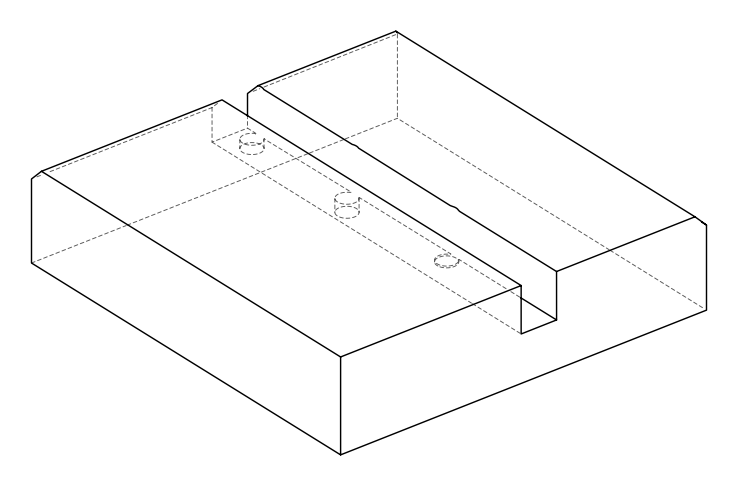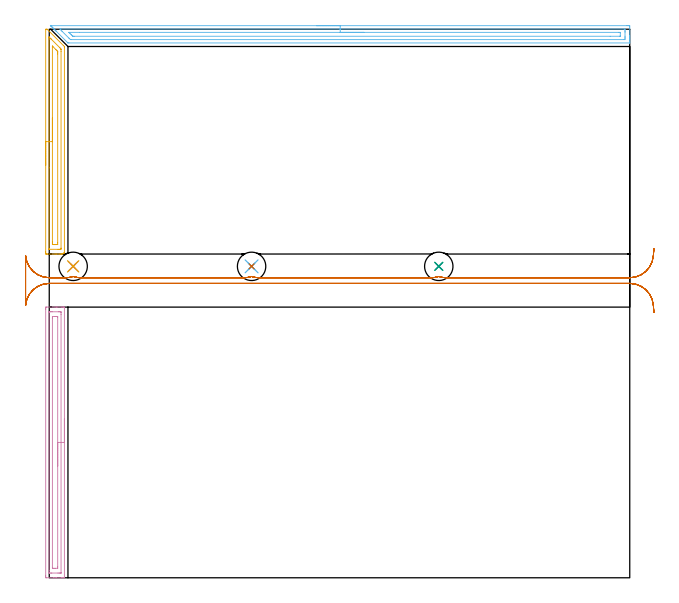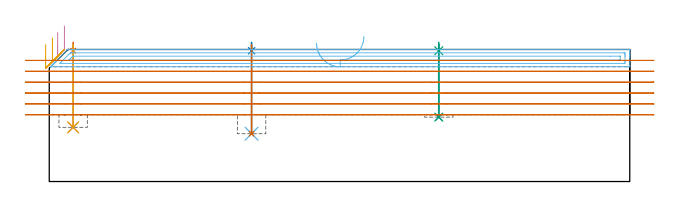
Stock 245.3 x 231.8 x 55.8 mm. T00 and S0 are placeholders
(PLAN: 13 operations, 8 tool changes, 19.3 min)
(1 SPOT_DRILL | STEP1POCKET | NXT0321_9005460120000 | 0.03 min | 2 mm3)
(2 SPOT_DRILL_1 | STEP1POCKET_1 | NXT0321_9005460120000 | 0.03 min | 1 mm3)
(3 SPOT_DRILL_2 | STEP1POCKET_2 | NXT0321_9005460120000 | 0.03 min | 1 mm3)
(4 DRILL_BLIND_HOLE_INTO_CENTER | STEP1POCKET | UGT0301_198 | 0.14 min | 1529 mm3)
(5 DRILL_TO_ENLARGE_BLIND_HOLE | STEP1POCKET | UGT0301_373 | 0.14 min | 2185 mm3)
(6 DRILL_BLIND_HOLE_INTO_CENTER_1 | STEP1POCKET_1 | UGT0301_198 | 0.15 min | 1661 mm3)
(7 DRILL_TO_ENLARGE_BLIND_HOLE_1 | STEP1POCKET_1 | UGT0301_373 | 0.15 min | 2358 mm3)
(8 DRILL_BLIND_HOLE_INTO_CENTER_2 | STEP1POCKET_2 | UGT0301_198 | 0.12 min | 1319 mm3)
(9 DRILL_TO_ENLARGE_BLIND_HOLE_2 | STEP1POCKET_2 | UGT0301_373 | 0.12 min | 1910 mm3)
(10 AREA_MILL | FG_CHAMFER_SURFACE | UGT0205_001 | 2.96 min | 3724 mm3)
(11 AREA_MILL_1 | FG_CHAMFER_SURFACE_1 | UGT0205_001 | 2.42 min | 3102 mm3)
(12 AREA_MILL_2 | FG_CHAMFER_SURFACE_2 | UGT0205_001 | 5.99 min | 6394 mm3)
(13 MILL_RECTANGULAR_SLOT | SLOT_RECTANGULAR | UGT0201_136 | Follow Part, ap 5, ae 75% | 7.01 min | 142304 mm3)
(TOOL NXT0321_9005460120000 | NC Spot Drill, 142deg, 12mm, Carbide, Uncoated | D12 PA142 FL30 Z2)
(TOOL UGT0301_198 | Twist Drill 7.9 mm | D7.9 PA118 FL73 Z2)
(TOOL UGT0301_373 | Twist Drill Flat Bottom 12 mm | D12 PA180 FL101 Z2)
(TOOL UGT0205_001 | Chamfer Mill 20 x 3 x 45 deg. | D20 FL50 Z2)
(TOOL UGT0201_136 | Carbide End Mill 20.0 | D20 FL30 Z4)
(OP 1 SPOT_DRILL)
G17 G21 G94 G90
T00 M6
G54
G17 G0 G90 X10.1 Y131.6 S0 M3
G43 Z65.8 H0
G94 G81 G98 Z55.275 F250. R58.8
G80
M5
M2
(OP 2 SPOT_DRILL_1)
G17 G21 G94 G90
T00 M6
G54
G17 G0 G90 X85.5 Y131.6 S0 M3
G43 Z65.8 H0
G94 G81 G98 Z55.275 F250. R58.8
G80
M5
M2
(OP 3 SPOT_DRILL_2)
G17 G21 G94 G90
T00 M6
G54
G17 G0 G90 X164.6 Y131.6 S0 M3
G43 Z65.8 H0
G94 G81 G98 Z55.275 F250. R58.8
G80
M5
M2
(OP 4 DRILL_BLIND_HOLE_INTO_CENTER)
G17 G21 G94 G90
T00 M6
G54
G17 G0 G90 X10.1 Y131.6 S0 M3
G43 Z65.8 H0
G94 G81 G98 Z22.9 F250. R57.8
G80
M5
M2
(OP 5 DRILL_TO_ENLARGE_BLIND_HOLE)
G17 G21 G94 G90
T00 M6
G54
G17 G0 G90 X10.1 Y131.6 S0 M3
G43 Z65.8 H0
G94 G73 G98 Z22.9 F250. Q10.967 R57.8
G80
M5
M2
(OP 6 DRILL_BLIND_HOLE_INTO_CENTER_1)
G17 G21 G94 G90
T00 M6
G54
G17 G0 G90 X85.5 Y131.6 S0 M3
G43 Z65.8 H0
G94 G81 G98 Z20.2 F250. R57.8
G80
M5
M2
(OP 7 DRILL_TO_ENLARGE_BLIND_HOLE_1)
G17 G21 G94 G90
T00 M6
G54
G17 G0 G90 X85.5 Y131.6 S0 M3
G43 Z65.8 H0
G94 G73 G98 Z20.2 F250. Q11.867 R57.8
G80
M5
M2
(OP 8 DRILL_BLIND_HOLE_INTO_CENTER_2)
G17 G21 G94 G90
T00 M6
G54
G17 G0 G90 X164.6 Y131.6 S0 M3
G43 Z65.8 H0
G94 G81 G98 Z27.2 F250. R57.8
G80
M5
M2
(OP 9 DRILL_TO_ENLARGE_BLIND_HOLE_2)
G17 G21 G94 G90
T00 M6
G54
G17 G0 G90 X164.6 Y131.6 S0 M3
G43 Z65.8 H0
G94 G81 G98 Z27.2 F250. R57.8
G80
M5
M2
(OP 10 AREA_MILL)
G17 G21 G94 G90
T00 M6
G54
G17 G0 G90 X6.4 Y67.2 S1061 M3
G43 Z65.8 H0
G94 G1 Y67.162 Z64.928 F250.
Y67.048 Z64.063
Y66.859 Z63.212
Y66.597 Z62.38
Y66.263 Z61.574
Y65.86 Z60.8
Y65.392 Z60.064
Y64.86 Z59.372
Y64.271 Z58.729
Y63.628 Z58.139
Y62.936 Z57.608
Y62.2 Z57.14
Y61.426 Z56.737
Y60.62 Z56.403
Y59.788 Z56.141
Y58.936 Z55.952
Y58.072 Z55.838
Y57.2 Z55.8
Y0.146
X6.394 Y0.01 Z55.793
X6.118 Y0. Z55.517
X5.666 Z55.065
X5.09 Z54.485
X3.042 Z52.439
X2.45 Z51.844
X1.866 Z51.261
X-1.07 Y0.001 Z48.327
X-1.293 Y0.004 Z48.104
X-1.491 Y0.01 Z47.905
X-1.495 Y0.161 Z47.903
X-1.499 Y0.592 Z47.901
X-1.5 Y1.028 Z47.9
Y113.353
X-1.499 Y113.808 Z47.901
X-1.495 Y114.239 Z47.903
X-1.491 Y114.39 Z47.906
X-1.07 Y114.4 Z48.327
X2.45 Z51.845
X3.042 Z52.439
X3.33 Z52.727
X5.09 Z54.485
X5.666 Z55.065
X5.97 Z55.369
X6.119 Y114.399 Z55.518
X6.394 Y114.39 Z55.793
X6.4 Y114.254 Z55.8
Y57.2
X4.986 Z54.386
X4.985 Y2.178 Z54.385
X4.984 Y2.08 Z54.384
X4.981 Y2.032 Z54.381
X4.98 Y2.015 Z54.38
X4.949 Y2.01 Z54.349
X4.578 Y2.002 Z53.978
X4.21 Y2.001 Z53.61
X3.7 Y2. Z53.1
X1.06 Z50.46
X0.69 Y2.001 Z50.09
X0.176 Y2.004 Z49.576
X-0.001 Y2.01 Z49.399
X-0.079 Y2.028 Z49.321
X-0.084 Y2.267 Z49.316
X-0.085 Y2.375 Z49.315
X-0.086 Y3.161 Z49.314
X-0.085 Y112.222 Z49.315
X-0.084 Y112.32 Z49.316
X-0.082 Y112.368 Z49.318
X-0.08 Y112.385 Z49.32
X-0.049 Y112.39 Z49.351
X0.322 Y112.398 Z49.722
X0.69 Y112.399 Z50.09
X1.2 Y112.4 Z50.6
X3.84 Z53.24
X4.21 Y112.399 Z53.61
X4.724 Y112.396 Z54.124
X4.901 Y112.39 Z54.301
X4.979 Y112.372 Z54.379
X4.984 Y112.133 Z54.384
X4.985 Y112.025 Z54.385
X4.986 Y111.239 Z54.386
Y57.2
X3.571 Z52.971
Y4.805
X3.568 Y4.158 Z52.968
X3.566 Y4.036 Z52.966
X3.565 Y4.014 Z52.965
X3.536 Y4.009 Z52.936
X3.483 Y4.002 Z52.883
X2.45 Y4. Z51.85
X1.725 Y4.001 Z51.125
X1.57 Y4.004 Z50.97
X1.415 Y4.01 Z50.815
X1.335 Y4.02 Z50.735
X1.332 Y4.076 Z50.732
X1.33 Y4.158 Z50.73
X1.329 Y4.402 Z50.729
Y109.595
X1.331 Y110.242 Z50.731
X1.334 Y110.364 Z50.734
X1.335 Y110.386 Z50.735
X1.363 Y110.391 Z50.763
X1.417 Y110.398 Z50.817
X2.45 Y110.4 Z51.85
X3.175 Y110.399 Z52.575
X3.33 Y110.396 Z52.73
X3.485 Y110.39 Z52.885
X3.565 Y110.38 Z52.965
X3.567 Y110.324 Z52.967
X3.569 Y110.242 Z52.969
X3.571 Y109.998 Z52.971
Y57.2
Y56.328 Z53.009
Y55.463 Z53.123
Y54.612 Z53.312
Y53.78 Z53.575
Y52.974 Z53.908
Y52.2 Z54.311
Y51.464 Z54.78
Y50.772 Z55.311
Y50.129 Z55.9
Y49.54 Z56.544
Y49.008 Z57.236
Y48.54 Z57.971
Y48.137 Z58.745
Y47.803 Z59.551
Y47.541 Z60.383
Y47.352 Z61.235
Y47.238 Z62.1
Y47.2 Z62.971
G0 Z65.8
M5
M2
(OP 11 AREA_MILL_1)
G17 G21 G94 G90
T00 M6
G54
G17 G0 G90 X-1.5 Y174.3 S1061 M3
G43 Z65.8 H0
Z57.9
G94 G1 Y174.338 Z57.028 F250.
Y174.452 Z56.163
Y174.641 Z55.312
Y174.903 Z54.48
Y175.237 Z53.674
Y175.64 Z52.9
Y176.108 Z52.164
Y176.64 Z51.472
Y177.229 Z50.829
Y177.872 Z50.24
Y178.564 Z49.708
Y179.3 Z49.24
Y180.074 Z48.837
Y180.88 Z48.503
Y181.712 Z48.241
Y182.563 Z48.052
Y183.428 Z47.938
Y184.3 Z47.9
Y231.632
X-1.497 Y231.709 Z47.903
X-1.491 Y231.8 Z47.906
X-1.125 Z48.274
X-1.097 Z48.302
X-0.907 Y231.799 Z48.489
X-0.88 Y231.781 Z48.518
X5.97 Y224.93 Z55.37
X6.396 Y224.495 Z55.79
X6.4 Y224.041 Z55.8
Y137.414
X6.397 Y137.298 Z55.789
X6.333 Y137.264 Z55.727
X6.195 Y137.201 Z55.592
X6.102 Y137.161 Z55.499
X5.97 Y137.098 Z55.366
X5.9 Y137.065 Z55.296
X5.7 Y136.962 Z55.098
X5.53 Y136.869 Z54.928
X5.419 Y136.81 Z54.817
X5.2 Y136.8 Z54.599
X4.87 Z54.269
X4.21 Z53.604
X3. Z52.397
X2.45 Z51.844
X-0.795 Z48.602
X-1.07 Y136.802 Z48.327
X-1.293 Y136.805 Z48.104
X-1.492 Y136.81 Z47.905
X-1.495 Y136.983 Z47.903
X-1.499 Y137.414 Z47.901
X-1.5 Y137.851 Z47.9
Y184.3
X-0.086 Z49.314
X-0.085 Y227.614 Z49.315
X-0.081 Y228.396 Z49.319
X-0.079 Y228.507 Z49.321
X-0.072 Y228.511 Z49.328
X-0.06 Y228.507 Z49.34
X0.69 Y227.76 Z50.09
X0.837 Y227.614 Z50.237
X4.407 Y224.041 Z53.807
X4.611 Y223.83 Z54.011
X4.979 Y223.446 Z54.379
X4.984 Y223.256 Z54.384
X4.985 Y223.148 Z54.385
X4.986 Y222.361 Z54.386
X4.985 Y139.307 Z54.385
X4.984 Y139.2 Z54.384
X4.979 Y138.816 Z54.379
X4.599 Y138.805 Z53.999
X4.21 Y138.802 Z53.61
X3.724 Y138.8 Z53.124
X0.002 Y138.801 Z49.402
X-0.029 Y138.802 Z49.371
X-0.06 Y138.807 Z49.34
X-0.079 Y138.811 Z49.321
X-0.08 Y138.836 Z49.32
X-0.085 Y139.094 Z49.315
X-0.086 Y173.222 Z49.314
Y184.3
X1.328 Z50.728
X1.329 Y224.532 Z50.729
X1.33 Y224.602 Z50.73
X1.333 Y224.644 Z50.733
X1.335 Y224.653 Z50.735
X1.339 Y224.651 Z50.739
X1.441 Y224.556 Z50.841
X1.57 Y224.43 Z50.97
X2.852 Y223.148 Z52.252
X3.33 Y222.668 Z52.73
X3.533 Y222.459 Z52.933
X3.556 Y222.433 Z52.956
X3.565 Y222.4 Z52.965
X3.568 Y222.337 Z52.968
X3.57 Y222.255 Z52.97
X3.571 Y222.01 Z52.971
Y221.362
Y141.634
X3.569 Y140.986 Z52.969
X3.567 Y140.864 Z52.967
X3.564 Y140.812 Z52.964
X3.508 Y140.805 Z52.908
X3.33 Y140.803 Z52.73
X2.633 Y140.8 Z52.033
X2.45 Z51.85
X1.753 Z51.153
X1.57 Y140.803 Z50.97
X1.387 Y140.808 Z50.787
X1.34 Y140.81 Z50.74
X1.335 Y140.841 Z50.735
X1.332 Y140.905 Z50.732
X1.33 Y140.986 Z50.73
X1.329 Y141.231 Z50.729
X1.328 Y141.879 Z50.728
Y184.3
Y185.172 Z50.766
Y186.036 Z50.88
Y186.888 Z51.069
Y187.72 Z51.331
Y188.526 Z51.665
Y189.3 Z52.068
Y190.036 Z52.537
Y190.728 Z53.068
Y191.371 Z53.657
Y191.96 Z54.301
Y192.491 Z54.993
Y192.96 Z55.728
Y193.363 Z56.502
Y193.697 Z57.308
Y193.959 Z58.14
Y194.148 Z58.992
Y194.262 Z59.857
Y194.3 Z60.728
G0 Z65.8
M5
M2
(OP 12 AREA_MILL_2)
G17 G21 G94 G90
T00 M6
G54
G17 G0 G90 X112.95 Y233.3 S1061 M3
G43 Z65.8 H0
Z58.5
G94 G1 X112.988 Z57.628 F250.
X113.102 Z56.764
X113.291 Z55.912
X113.553 Z55.08
X113.887 Z54.274
X114.29 Z53.5
X114.758 Z52.764
X115.29 Z52.072
X115.879 Z51.429
X116.522 Z50.84
X117.214 Z50.308
X117.95 Z49.84
X118.724 Z49.437
X119.53 Z49.103
X120.362 Z48.841
X121.214 Z48.652
X122.078 Z48.538
X122.95 Z48.5
X244.157
X244.702 Y233.299 Z48.501
X245.24 Y233.294 Z48.503
X245.292 Y233.291 Z48.506
X245.3 Y232.758 Z49.039
Y229.206 Z52.588
Y228.622 Z53.175
Y228.318 Z53.478
Y227.734 Z54.062
Y227.43 Z54.365
Y226.823 Z54.976
Y226.371 Z55.428
Y226.033 Z55.757
X245.291 Y226.003 Z55.788
X245.148 Y226. Z55.8
X8.334
X7.899 Y226.006 Z55.792
X7.825 Y226.074 Z55.724
X2.917 Y230.982 Z50.815
X2.853 Y231.046 Z50.753
X2.685 Y231.215 Z50.585
X2.621 Y231.278 Z50.519
X2.559 Y231.341 Z50.458
X2.388 Y231.512 Z50.287
X2.325 Y231.574 Z50.223
X2.264 Y231.635 Z50.164
X2.09 Y231.809 Z49.99
X2.029 Y231.87 Z49.927
X1.97 Y231.93 Z49.869
X1.793 Y232.106 Z49.693
X1.733 Y232.166 Z49.631
X1.675 Y232.225 Z49.574
X1.496 Y232.404 Z49.395
X1.437 Y232.462 Z49.335
X1.38 Y232.519 Z49.28
X1.199 Y232.701 Z49.098
X1.141 Y232.758 Z49.039
X0.976 Y232.924 Z48.876
X0.901 Y232.999 Z48.801
X0.697 Y233.202 Z48.596
X0.604 Y233.296 Z48.502
Y233.298 Z48.5
Y233.299 Z48.499
X0.835 Y233.3 Z48.5
X122.95
Y231.886 Z49.914
X242.918 Y231.885 Z49.915
X243.29 Y231.87 Z49.93
X243.297 Y231.492 Z50.308
X243.299 Y230.982 Z50.818
X243.3 Y230.601 Z51.199
Y228.825 Z52.975
X243.299 Y228.318 Z53.482
X243.298 Y227.939 Z53.861
X243.29 Y227.43 Z54.37
X242.933 Y227.415 Z54.385
X242.918
X9.242
X9.226
X8.932 Y227.43 Z54.37
X8.334 Y228.017 Z53.783
X5.368 Y230.982 Z50.818
X4.766 Y231.587 Z50.213
X4.492 Y231.87 Z49.93
X4.751 Y231.885 Z49.915
X4.766
X122.95 Y231.886 Z49.914
Y230.472 Z51.328
X240.755 Y230.471 Z51.329
X241.134 Y230.468 Z51.332
X241.258 Y230.465 Z51.335
X241.29 Y230.453 Z51.347
X241.295 Y230.37 Z51.43
X241.299 Y230.259 Z51.541
Y229.041 Z52.759
X241.294 Y228.875 Z52.925
X241.29 Y228.834 Z52.966
X241.275 Y228.832 Z52.968
X241.229 Y228.829 Z52.971
X237.033 Y228.828 Z52.972
X10.497 Y228.829 Z52.971
X10.118 Y228.833 Z52.967
X9.996 Y228.835 Z52.965
X9.863 Y228.948 Z52.852
X9.597 Y229.206 Z52.594
X9.226 Y229.573 Z52.227
X8.705 Y230.094 Z51.706
X8.334 Y230.466 Z51.334
X8.333 Y230.47 Z51.33
X8.334 Y230.471 Z51.329
X12.78 Y230.472 Z51.328
X122.95
X123.822 Z51.366
X124.686 Z51.48
X125.538 Z51.669
X126.37 Z51.932
X127.176 Z52.265
X127.95 Z52.668
X128.686 Z53.137
X129.378 Z53.668
X130.021 Z54.257
X130.61 Z54.901
X131.142 Z55.593
X131.61 Z56.328
X132.013 Z57.102
X132.347 Z57.908
X132.609 Z58.74
X132.798 Z59.592
X132.912 Z60.457
X132.95 Z61.328
G0 Z65.8
M5
M2
(OP 13 MILL_RECTANGULAR_SLOT)
G17 G21 G94 G90
T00 M6
G54
G17 G0 G90 X255.502 Y139.017 S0 M3
G43 Z65.801 H0
Z51.2
G94 G1 X255.27 Y136.026 F250.
G2 X245.3 Y126.8 R10. F500.
G1 X167.789
G2 X164.6 Y127.322 R10.
X161.411 Y126.8 R10.
G1 X88.689
G2 X85.5 Y127.322 R10.
X82.311 Y126.8 R10.
G1 X13.289
G2 X10.1 Y127.322 R10.
X6.911 Y126.8 R10.
G1 X0.
G2 X-9.721 Y134.455 R10.
G1 X-9.75 Y134.462
G3 X-10. Y132.242 R10.
G1 Y118.965
G3 X-9.75 Y116.742 R10.
G1 X-9.72 Y116.748
G2 X0. Y124.4 R10.
G1 X245.3
G2 X255.27 Y115.174 R10.
G1 X255.502 Y112.183 F250.
G0 Y139.017 Z46.6
G1 X255.27 Y136.026
G2 X245.3 Y126.8 R10. F500.
G1 X167.789
G2 X164.6 Y127.322 R10.
X161.411 Y126.8 R10.
G1 X88.689
G2 X85.5 Y127.322 R10.
X82.311 Y126.8 R10.
G1 X13.289
G2 X10.1 Y127.322 R10.
X6.911 Y126.8 R10.
G1 X0.
G2 X-9.97 Y136.026 R10.
G1 X-10.
Y115.174
X-9.97
G2 X0. Y124.4 R10.
G1 X245.3
G2 X255.27 Y115.174 R10.
G1 X255.502 Y112.183 F250.
G0 Y139.017 Z42.
G1 X255.27 Y136.026
G2 X245.3 Y126.8 R10. F500.
G1 X167.789
G2 X164.6 Y127.322 R10.
X161.411 Y126.8 R10.
G1 X88.689
G2 X85.5 Y127.322 R10.
X82.311 Y126.8 R10.
G1 X13.289
G2 X10.1 Y127.322 R10.
X6.911 Y126.8 R10.
G1 X0.
G2 X-9.97 Y136.026 R10.
G1 X-10.
Y115.174
X-9.97
G2 X0. Y124.4 R10.
G1 X245.3
G2 X255.27 Y115.174 R10.
G1 X255.502 Y112.183 F250.
G0 Y139.017 Z37.4
G1 X255.27 Y136.026
G2 X245.3 Y126.8 R10. F500.
G1 X167.789
G2 X164.6 Y127.322 R10.
X161.411 Y126.8 R10.
G1 X88.689
G2 X85.5 Y127.322 R10.
X82.311 Y126.8 R10.
G1 X13.289
G2 X10.1 Y127.322 R10.
X6.911 Y126.8 R10.
G1 X0.
G2 X-9.97 Y136.026 R10.
G1 X-10.
Y115.174
X-9.97
G2 X0. Y124.4 R10.
G1 X245.3
G2 X255.27 Y115.174 R10.
G1 X255.502 Y112.183 F250.
G0 Y139.017 Z32.8
G1 X255.27 Y136.026
G2 X245.3 Y126.8 R10. F500.
G1 X167.789
G2 X164.6 Y127.322 R10.
X161.411 Y126.8 R10.
G1 X88.689
G2 X85.5 Y127.322 R10.
X82.311 Y126.8 R10.
G1 X13.289
G2 X10.1 Y127.322 R10.
X6.911 Y126.8 R10.
G1 X0.
G2 X-9.97 Y136.026 R10.
G1 X-10.
Y115.174
X-9.97
G2 X0. Y124.4 R10.
G1 X245.3
G2 X255.27 Y115.174 R10.
G1 X255.502 Y112.183 F250.
G0 Y139.017 Z28.2
G1 X255.27 Y136.026
G2 X245.3 Y126.8 R10. F500.
G1 X167.789
G2 X164.6 Y127.322 R10.
X161.411 Y126.8 R10.
G1 X88.689
G2 X85.5 Y127.322 R10.
X82.311 Y126.8 R10.
G1 X13.289
G2 X10.1 Y127.322 R10.
X6.911 Y126.8 R10.
G1 X0.
G2 X-9.97 Y136.026 R10.
G1 X-10.
Y115.174
X-9.97
G2 X0. Y124.4 R10.
G1 X245.3
G2 X255.27 Y115.174 R10.
G1 X255.502 Y112.183 F250.
G0 Z65.801
M5
M2
